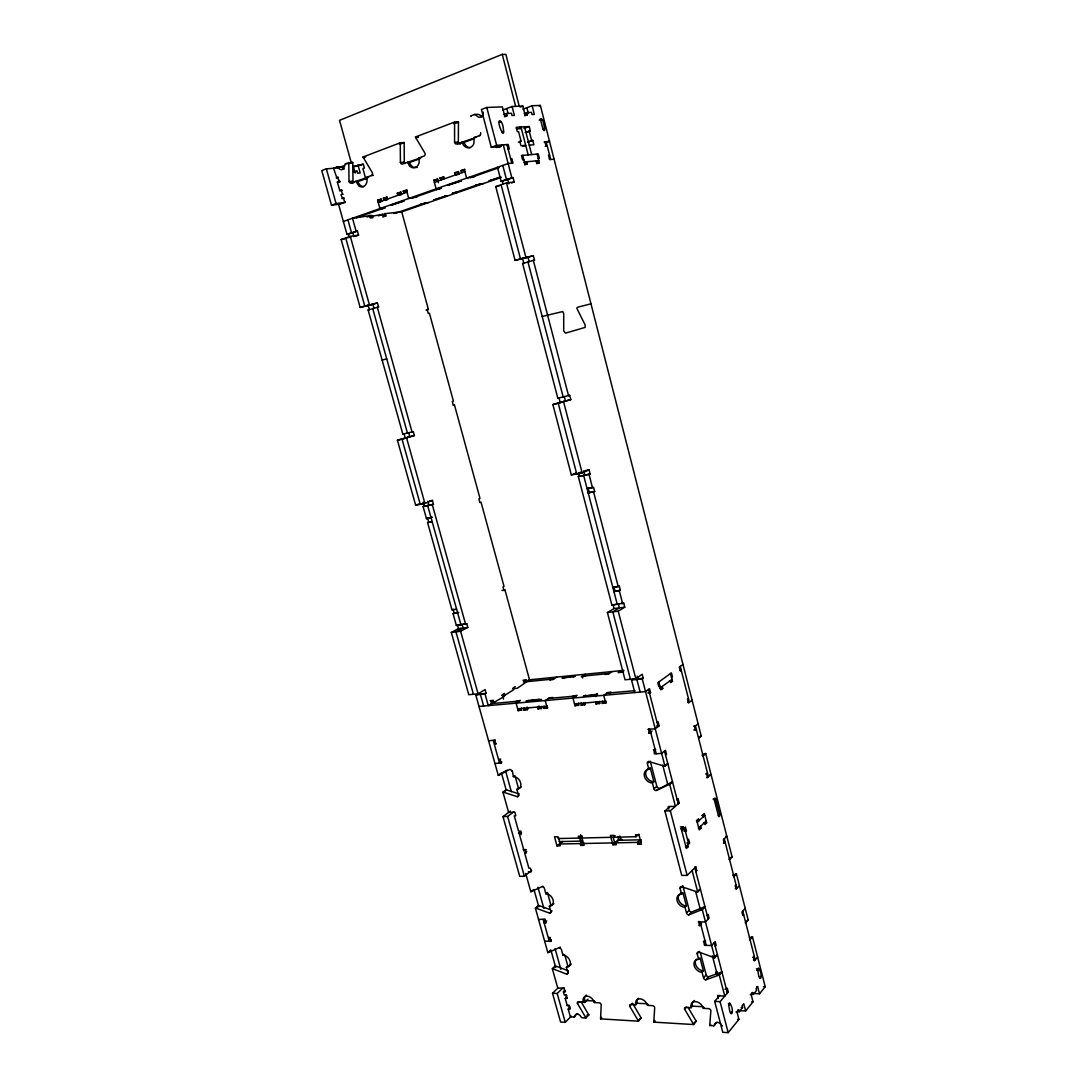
<?xml version="1.0" encoding="UTF-8"?>
<svg xmlns="http://www.w3.org/2000/svg" width="1087" height="1087" viewBox="0 0 1087 1087"><rect width="100%" height="100%" fill="white"/><g stroke="black" fill="none" stroke-linecap="round" stroke-linejoin="round"><path stroke-width="1.5" d="M474.72 137.872L456.88 143.919A2.296 1.807 84.4 0 1 454.57 142.343L454.597 122.057L415.438 136.989A2.269 1.753 83.8 0 0 415.669 137.587L425.044 153.308A2.256 1.753 83.2 0 1 423.971 156.093L418.998 157.928L419.161 162.493A7.894 6.087 82.7 0 1 409.568 165.998M454.597 122.057L458.442 122.029L458.361 142.071A2.296 1.807 84.5 0 0 460.657 143.633L457.505 143.864M632.485 1003.179L640.977 1017.636A2.011 1.427 47.3 0 1 641.181 1018.152L638.409 1021.182L600.649 1018.886A1.984 1.386 48.4 0 1 600.581 1018.397L601.233 1004.633A1.984 1.4 48.7 0 0 599.154 1002.798L594.344 1002.54A6.889 4.837 49.1 0 0 587.102 996.154A6.889 4.837 49.1 0 0 583.23 1001.942L578.501 1001.698A1.957 1.372 49.3 0 0 577.414 1003.342L585.703 1017.5A1.957 1.359 49 0 1 585.907 1017.989L588.774 1015.041A1.957 1.359 48.9 0 0 588.57 1014.538L580.988 1001.603M688.003 1007.309L696.006 1020.897A2.079 1.481 45.5 0 1 696.21 1021.413L693.56 1024.538L653.898 1022.133A2.038 1.44 46.7 0 1 653.83 1021.617L654.7 1007.527A2.038 1.454 47 0 0 652.54 1005.652L647.499 1005.38A7.093 5.055 47.4 0 0 639.971 998.831A7.093 5.055 47.4 0 0 635.813 1004.755L630.854 1004.483A2.011 1.427 47.7 0 0 629.686 1006.168L638.205 1020.679A2.011 1.427 47.4 0 1 638.409 1021.182M720.871 1024.049A4.226 3.044 44.6 0 0 717.107 1022.405A4.226 3.044 44.6 0 0 714.92 1024.633A2.106 1.522 44.8 0 1 713.561 1025.761L709.838 1025.53A2.106 1.508 44.8 0 1 709.77 1025.014L710.884 1010.57A2.106 1.522 45.1 0 0 708.629 1008.641L703.33 1008.356A7.31 5.286 45.5 0 0 695.517 1001.63A7.31 5.286 45.5 0 0 691.06 1007.703L685.843 1007.418A2.079 1.495 45.9 0 0 684.593 1009.144L693.357 1024.022A2.079 1.495 45.5 0 1 693.56 1024.538M483.212 112.138L483.117 112.831A4.701 3.709 86.2 0 1 480.563 117.097A4.701 3.709 86.2 0 1 476.459 115.371L474.951 114.407L470.712 115.915A2.337 1.848 85.9 0 0 470.956 116.526M719.798 995.352L714.689 1001.385L722.773 1032.31L728.181 1032.65L738.915 1019.334L737.013 1012.011L738.712 1009.932L737.815 1009.891M740.288 1010.72L745.628 1011.005L753.033 1001.82L751.185 994.605L752.815 992.608L753.277 994.401L750.628 994.279M754.242 993.545L759.5 993.79L765.207 986.724L752.476 936.845A2.038 1.535 44.1 0 0 752 936.912L749.446 937.85M736.497 1011.617L739.187 1011.766L742.543 1007.622L742.081 1005.801L743.753 1003.736L745.628 1011.005M753.277 994.401L756.525 990.406L756.063 988.613L757.666 986.643L759.5 993.79M730.899 1013.043L732.19 1011.467M759.799 977.784L760.995 976.33M713.561 1025.761L715.749 1023.125M728.888 1005.339L730.192 1003.777A1.59 0.747 -89.8 0 0 729.173 1003.179A1.59 0.747 -89.8 0 0 728.888 1005.339C730.287 1021.006 735.125 1011.318 730.192 1003.777L728.385 1003.695M709.838 1025.53L710.708 1024.47M714.689 1001.385L720.097 1001.657L728.249 991.969L727.285 988.273L725.07 989.238M757.639 957.049L754.419 960.867L753.495 957.28L754.31 956.329M693.791 1023.492L696.006 1020.897M718.317 998.532L718.031 995.244M703.33 1008.356L703.996 1007.581M719.254 974.659L721.455 972.118A2.12 1.563 44.9 0 1 721.945 972.063L719.309 975.107A2.12 1.563 45 0 0 718.82 975.161L705.776 979.822A2.106 1.549 45.5 0 1 703.52 977.906L702.066 972.349A7.364 5.435 45.8 0 1 694.158 965.636A7.364 5.435 45.8 0 1 698.656 959.359L700.001 957.864L703.398 970.84L702.066 972.349M749.976 939.25L752 936.912M691.06 1007.703L692.405 1006.154A7.296 5.286 45.5 0 1 693.126 1001.575M752.476 936.845L750.044 939.644A2.038 1.535 44.2 0 0 749.568 939.712M684.593 1009.144L686.386 1007.092M716.781 972.24L715.953 973.191A1.997 1.467 45.1 0 1 716.89 971.52M705.776 979.822L708.004 977.295M703.968 977.403L706.183 974.876L700.286 952.334M698.656 959.359L697.202 953.775A2.106 1.563 46 0 1 698.479 951.967L714.268 957.647L716.482 955.16M745.655 922.36L745.247 922.822A2.038 1.549 44.6 0 0 745.764 922.904L748.223 920.145L736.415 873.894A2.038 1.576 45.5 0 0 735.94 873.962L732.747 875.266M746.062 921.898L747.285 920.526M714.268 957.647A2.12 1.576 45.4 0 0 714.798 957.742L717.447 954.766M653.83 1021.617L654.741 1020.598M653.898 1022.133L654.809 1021.101M715.26 946.315L716.143 945.337L715.164 941.6L711.618 945.527L704.43 945.337L703.9 941.097M743.685 914.738L742.856 915.648L741.932 912.02L745.22 908.392M638.667 1020.163L640.977 1017.636M647.499 1005.38L648.178 1004.619M697.202 953.775L699.444 951.315M705.694 941.152L703.452 941.587M635.813 1004.755L637.213 1003.26A7.079 5.055 47.4 0 1 638.436 998.192M629.686 1006.168L632.009 1003.681M739.445 885.742L736.116 889.288L735.192 885.633L736.021 884.75M698.751 921.382L699.281 925.635L701.55 923.23M701.536 925.173L699.281 925.635M707.202 915.336L708.099 914.384L709.077 918.148L705.49 921.98L698.302 921.871M600.581 1018.397L601.532 1017.405M600.649 1018.886L601.6 1017.894M702.243 909.248L704.498 906.884A2.12 1.603 46.3 0 1 704.987 906.803L702.284 909.642A2.12 1.603 46.4 0 0 701.794 909.724L688.764 914.874A2.106 1.59 46.9 0 1 686.495 912.985L685.027 907.332A7.364 5.557 47.3 0 1 677.092 900.702A7.364 5.557 47.3 0 1 681.563 894.153L682.949 892.753L686.4 905.933L685.027 907.332M733.847 876.149L735.94 873.962M736.415 873.894L733.915 876.502A2.038 1.576 45.6 0 0 733.426 876.584M688.764 914.874L691.047 912.509M586.178 1016.997L588.57 1014.538M686.957 912.509L689.24 910.145L682.853 885.728M594.344 1002.54L595.065 1001.806M570.295 1006.942L568.202 1009.049L570.444 1017.052L574.208 1016.766M574.52 1016.44L576.124 1014.81M681.563 894.153L680.082 888.487A2.106 1.603 47.6 0 1 681.359 886.584L697.161 891.938L699.444 889.614M731.157 857.303L729.051 859.45A2.038 1.59 46.1 0 0 729.567 859.518L732.094 856.95L705.694 753.495A2.038 1.644 49.3 0 0 705.218 753.604L702.039 755.125M697.161 891.938A2.12 1.617 46.9 0 0 697.691 892.019L700.422 889.234M558.256 987.716L552.522 993.273L560.579 1022.025L565.254 1022.31L571.327 1016.155M580.254 1002.16L584.874 1002.404L588.013 999.225M583.23 1001.942L584.67 1000.488A6.875 4.837 49 0 1 586.45 995.094M568.202 1009.049L570.24 1008.654M577.414 1003.342L579.018 1001.725M566.83 995.352A1.481 0.815 -87.7 0 0 566.707 996.996L565.24 998.45L567.237 1005.611L567.727 1005.122M567.237 1005.611L569.289 1005.217M695.843 871.597L696.753 870.687L695.775 866.882L694.865 866.896M723.48 843.322L725.219 842.452L723.901 842.479M680.082 888.487L682.391 886.19M565.24 998.45L567.292 998.043M565.023 990.243L563.406 991.847L564.275 994.999L566.327 994.605M669.972 806.513L664.891 811.011L681.739 875.415L687.147 875.388L695.775 866.882M563.406 991.847L565.444 991.439M552.522 993.273L557.196 993.504L562.903 987.934M568.46 970.895L555.756 965.99A1.929 1.359 50.5 0 0 555.294 965.908L552.332 968.694L557.78 988.165L564.479 987.988M552.332 968.694A1.943 1.359 50.6 0 1 552.807 968.789L566.694 974.169A1.957 1.386 50.1 0 0 567.781 972.485L568.27 972.023M567.183 973.694L568.161 972.756M567.781 972.485L566.327 967.267L567.794 965.854A6.835 4.851 50.3 0 0 571.286 964.033M687.718 844.776L688.22 846.691L686.359 848.458L681.182 828.566L683.057 826.827L683.56 828.756L680.87 828.824M685.856 846.542L689.579 843.023L688.574 839.191L687.65 840.061M718.371 815.671L719.662 814.448L715.708 798.999A1.522 0.734 86.5 0 0 714.702 798.211A1.522 0.734 86.5 0 0 714.417 800.209L718.371 815.671A1.522 0.734 86.8 0 0 719.363 816.446A1.522 0.734 86.8 0 0 719.662 814.448M700.544 826.324L701.033 828.212L699.226 829.911L696.781 820.44L698.588 818.756L699.077 820.658L696.414 820.726M702.963 817.03L702.474 815.141L704.254 813.497L706.672 822.886L704.892 824.571L704.417 822.682M552.807 968.789L555.267 966.452M566.327 967.267A6.835 4.851 50.4 0 0 570.131 961.356A6.835 4.851 50.4 0 0 562.93 955.052L563.664 954.359M698.751 828.022L706.197 821.011M685.489 831.745L686.413 830.876L685.421 827.03L681.685 830.495M697.283 822.329L704.743 815.372L701.917 815.454M549.261 909.289L538.867 905.498A1.929 1.386 52 0 0 538.405 905.417L535.375 908.039L547.834 952.606A1.943 1.372 51 0 0 548.256 952.552L560.403 947.09M714.417 800.209L715.708 798.999L713.086 799.108M547.834 952.606L550.321 950.323M548.758 952.09L550.253 950.717M551.299 939.576L549.315 941.396L543.215 919.534M544.669 941.274L551.367 940.975M339.579 180.347L339.28 181.611M548.84 937.456L550.402 937.483M637.471 842.384L637.974 844.273L640.854 841.691L640.365 839.816L637.471 842.384L615.799 842.846L616.302 844.708L612.919 844.776L610.418 835.455L613.802 835.373L614.304 837.235L635.963 836.732L638.871 834.177M664.891 811.011L670.312 810.82L679.171 802.94L678.166 799.081L677.269 799.108M706.713 777.721L711.075 774.569L710.028 774.623M546.707 920.811L544.193 923.04L546.245 922.618M538.568 919.466L545.266 919.113M535.375 908.039A1.943 1.386 52.1 0 1 535.837 908.121L549.737 913.202A1.957 1.413 51.7 0 0 550.81 911.463L551.816 910.58M677.215 799.91L678.166 799.081M705.748 773.971L707.501 773.156M550.239 912.767L551.748 911.436M550.81 911.463L549.343 906.164L550.851 904.846A6.835 4.946 51.9 0 0 553.854 903.569M615.799 842.846L618.734 840.292L641.303 839.789M581.858 836.379L579.86 838.05L581.355 843.553L614.671 842.86L618.585 839.463L621.968 839.395L620.99 840.237L619.875 836.039M612.919 844.776L615.867 842.221M535.837 908.121L538.364 905.933M579.86 838.05L613.177 837.262L615.133 835.577M549.343 906.164A6.848 4.959 51.9 0 0 553.12 899.995A6.848 4.959 51.9 0 0 545.891 893.772L546.652 893.12M652.404 782.925L653.858 781.702L650.311 768.142L648.844 769.338A7.378 5.802 51.1 0 0 644.428 776.444A7.378 5.802 51.1 0 0 652.404 782.925L653.926 788.727A2.106 1.658 50.6 0 0 656.208 790.575L669.184 784.461L671.576 782.409M704.77 753.97L702.582 755.859A2.038 1.644 49.4 0 1 703.058 755.75L705.694 753.495M669.184 784.461A2.12 1.671 50.1 0 1 669.687 784.352L672.54 781.906A2.12 1.671 50 0 0 672.051 782.001L656.697 790.167M525.7 873.432L530.809 891.72A1.943 1.4 52.6 0 0 531.23 891.653L542.861 886.245M530.809 891.72L533.771 889.492M653.926 788.727L656.344 786.689M582.265 841.909L580.268 843.58L580.771 845.414L583.76 842.887M648.844 769.338L647.322 763.509A2.106 1.671 51.5 0 1 648.586 761.457L664.429 766.158A2.12 1.685 50.9 0 0 664.959 766.213L667.839 763.808A2.12 1.685 50.8 0 1 667.309 763.767L664.904 765.751M698.588 738.277L701.251 736.076L540.348 105.425L532.127 105.738L522.969 109.176M562.753 841.515L559.71 844.001L560.213 845.822L557.006 845.89L554.506 836.813L557.713 836.732L558.215 838.553L578.773 838.077L581.776 835.577M699.403 737.122L700.286 736.388M510.374 811.106L502.982 816.622L519.722 876.326L524.382 876.299L531.597 870.361M557.006 845.89L560.05 843.39L558.392 837.357M665.543 754.989L666.508 754.201L665.489 750.288L661.63 753.427L654.442 753.862L653.912 749.554M698.126 723.793L694.552 726.687L695.517 730.478L696.414 729.744L693.791 729.934M647.811 763.115L650.243 761.145L656.82 786.281A2.106 1.644 50.6 0 0 659.102 788.129M528.336 871.774L531.434 871.747L530.442 868.2L528.893 868.214L524.681 853.105L526.733 851.461M655.706 749.446L653.423 749.948M651.358 732.747L649.075 733.249L648.531 728.942M649.075 733.249L652.01 730.967M657.132 722.583L658.111 721.836L659.13 725.776L655.23 728.806L648.042 729.323M692.093 700.164L688.492 702.963L687.514 699.158L688.424 698.452M521.108 831.256L519.029 832.873L524.179 851.325M502.982 816.622L507.629 816.459L513.784 811.853M662.214 686.495L662.717 688.451L660.801 689.865L658.776 682.011M670.502 673.505L672.486 681.264L670.611 682.65L670.122 680.707M521.081 834.612L520.075 831.039L518.526 831.079L514.273 815.834L515.822 815.78L514.817 812.179L508.634 812.41L502.955 792.124A1.943 1.44 55.6 0 1 503.417 792.178L517.33 796.703L518.907 795.535M660.298 687.908L671.997 679.321M517.33 796.703A1.957 1.467 55.2 0 0 518.39 794.814L516.868 789.366L518.458 788.224A6.862 5.136 55.5 0 0 520.13 787.79M649.55 693.424L650.542 692.704L649.51 688.737L645.542 691.604L479 706.468M659.782 685.951L658.817 686.658L657.798 682.718L671.44 672.839L672.432 676.712L671.494 677.391M682.976 664.47L679.321 667.119L680.299 670.951L681.223 670.285L679.905 670.421M502.955 792.124L506.134 789.828A1.943 1.44 55.6 0 1 506.596 789.882L519.314 793.999M503.947 791.798L506.596 789.882M516.868 789.366A6.875 5.136 55.5 0 0 520.591 782.722A6.875 5.136 55.5 0 0 513.336 776.634L514.925 775.507M602.32 701.142L602.32 703.438L606.288 702.786M513.336 776.634L512.344 770.792M634.794 692.568L631.506 679.986L642.254 678.967L643.259 678.261L642.227 674.266L635.841 678.75L625.039 679.783L607.416 612.552L614.019 608.557L624.767 607.171L623.721 603.108L621.017 603.462M602.32 703.438L606.247 701.224M596.002 701.686L596.002 703.982L599.956 703.33M463.646 624.06L466.731 623.653L467.777 627.403L458.524 628.599L451.322 632.457L468.782 694.715L478.09 693.819L485.087 689.566L486.12 693.261L475.739 694.824L498.267 775.357L501.46 773.115M498.267 775.357A1.957 1.454 56.3 0 0 498.688 775.262L501.352 773.387M599.44 701.387L599.44 703.683M596.002 703.982L599.073 701.835M631.506 679.986L632.512 679.293M610.242 692.895L611.247 692.188L607.796 692.501L603.72 695.34L605.785 703.153M501.732 761.797L499.599 763.264L493.24 740.478M581.205 702.963L581.205 705.246L585.119 704.607M494.965 763.55L501.678 762.802M597.008 694.09L595.472 695.15L583.42 696.101L597.701 694.158L595.472 695.15L595.866 696.604M581.205 705.246L585.159 703.044M499.123 759.256L500.672 759.161M572.713 696.278L577.102 695.286L572.944 698.085L575.009 705.776L578.909 705.137M578.393 703.207L578.393 705.49M575.009 705.776L578.963 703.574M584.086 696.169L585.635 695.123M620.188 671.576L618.082 672.5L623.517 671.25M612.253 671.535L608.407 674.13L605.119 674.456L606.084 673.804M494.802 743.766L496.351 743.657M544.03 706.183L544.016 708.439L547.821 707.8M539.111 706.006L537.521 707.053L538.038 708.941L541.829 708.316M488.606 740.804L495.319 740.002M544.016 708.439L547.06 705.857M541.312 706.428L541.299 708.67M538.038 708.941L542.019 706.767M551.68 698.18L552.74 697.487L549.451 697.786L545.226 700.558L547.291 708.153M585.485 675.856L581.287 676.821L585.2 674.239M524.043 707.922L524.029 710.151L527.779 709.512M516.135 701.387L520.388 700.408L516.094 703.167L518.159 710.653L521.896 710.028M537.562 700.341C555.742 697.134 502.615 703.996 539.166 699.308M573.216 677.065L575.322 676.155L562.033 678.057L574.683 676.1M527.535 707.46L526.733 707.99L527.249 709.865M524.029 710.151L528.037 707.977M521.38 708.153L521.352 710.368M518.159 710.653L521.366 708.561M526.787 701.319L528.391 700.273M562.658 678.111L564.139 677.16M556.734 677.079L552.753 679.633L549.628 679.946L550.633 679.307M501.868 695.49L504.939 695.204L513.675 689.729L513.186 687.935L515.252 686.631M504.368 696.387L488.28 705.653L485.019 693.941L486.12 693.261M494.028 703.343L493.199 700.408L491.039 701.754L491.555 703.602M523.975 681.182L526.013 679.918L526.502 681.698M348.941 163.648L346.06 163.661M481.473 693.71L480.372 694.376L483.633 706.061M607.416 612.552L618.218 611.179L624.767 607.171M585.023 470.644L589.059 469.856L590.146 474.027L578.325 476.582L611.927 605.146L623.721 603.108M630.433 679.266L612.81 611.872L619.386 607.864L618.326 603.815L617.294 604.44L583.678 475.549L584.765 475.073L583.678 470.902M611.927 605.146L618.326 603.815M620.364 590.241L613.938 591.586L620.364 590.241L619.305 586.165L612.878 587.51L619.305 586.165M451.322 632.457L460.616 631.262L467.777 627.403M458.782 612.361L453.021 613.584L456.35 625.46L466.731 623.653M456.35 625.46L460.562 624.454M501.881 773.006L507.384 770.112M498.688 775.262L509.749 769.433A1.97 1.467 56 0 1 511.814 771.172M512.711 688.723L517.29 688.288L529.518 679.81L505.007 590.037L503.974 590.581L502.982 586.953L504.028 586.409L481.011 502.112L479.924 502.574L478.919 498.865L479.992 498.417L454.448 404.88L453.32 405.152M431.811 521.475L427.558 522.534L451.975 609.834L453.116 609.25L454.162 613M594.671 491.419L588.203 492.914L594.671 491.419L593.584 487.248L587.116 488.756L592.238 487.506M578.325 476.582L590.146 474.027M497.452 167.303L501.134 181.38L513.05 177.575L514.205 182.032L506.46 182.915L495.74 186.597L515.089 260.404L533.364 255.703L534.505 260.078L522.616 263.543L557.821 398.209L569.683 395.328L570.784 399.581L552.889 404.581L571.354 474.978L582.129 472.886L589.059 469.856M580.893 472.111L576.721 473.932L558.256 403.345L565.403 400.818L564.302 396.578L563.175 396.972L527.956 261.926L529.138 261.695L527.997 257.32L520.456 258.788L501.093 184.763M571.354 474.978L575.539 473.158M426.484 518.703L432.273 517.358L426.484 518.703L423.088 506.542L433.496 504.286L432.422 500.414L429.338 501.025M423.088 506.542L433.496 504.286M519.233 106.241L505.89 54.404L502.248 54.35L339.524 120.344L351.4 163.172M345.313 202.087L338.573 204.356L346.984 234.398L357.419 231.069L358.561 235.172L350.299 236.368L341.128 239.507L360.164 307.417L377.434 302.947L378.561 306.982L368.126 309.999L402.842 434.161L413.264 431.621L414.364 435.547L397.421 440.262L415.655 505.251L424.908 503.444L432.422 500.414M415.655 505.251L418.672 504.028M424.786 502.534L420.261 504.354L402.027 439.202L409.745 436.607L408.658 432.694L407.435 433.102L372.705 308.626L373.969 308.355L372.841 304.333L364.756 306.018L345.693 237.944L350.666 237.224M704.498 906.884L691.509 912.047A2.092 1.576 46.9 0 1 689.24 910.145M390.831 205.212L403.97 200.973L390.831 205.212L392.76 204.981M447.504 185.306L461.296 180.863L447.504 185.306L449.393 185.103M433.903 199.926L446.716 195.823L433.903 199.926L435.683 199.709M338.003 167.86L326.358 168.852L321.793 170.591L331.494 205.185L340.747 204.098M503.892 114.502L506.556 113.51L507.126 115.738L504.694 115.861L502.357 106.879L486.786 107.477L481.419 109.529L491.283 147.302L501.189 146.528M353.873 182.439A2.16 1.63 81 0 1 353.017 181.135L352.718 162.765A2.174 1.63 81.6 0 0 352.609 162.153L345.394 163.716L344.334 165.659A4.348 3.247 81.3 0 1 342.215 169.531A4.348 3.247 81.3 0 1 338.546 167.86L337.201 166.936L333.519 168.24L336.875 177.86M348.642 162.466A2.188 1.63 81.5 0 1 348.75 163.091L349.063 181.515A2.174 1.63 80.9 0 0 351.183 183.024L355.816 181.312L358.846 185.891A7.65 5.775 81.1 0 0 364.797 185.714A7.65 5.775 81.1 0 0 367.026 178.73L366.727 177.276L371.441 175.537A2.201 1.658 81.5 0 0 372.433 172.847L363.33 157.533A2.201 1.658 82 0 1 363.099 156.963L400.193 142.805L404.079 142.546A2.242 1.712 83.2 0 1 404.174 143.185L404.269 162.126A2.228 1.712 82.5 0 0 405.152 163.458M500.591 176.828L488.933 180.999L500.74 177.195M337.5 167.901L344.81 165.931M399.445 144.313L404.079 142.546M453.714 123.646L458.401 121.866M355.204 173.078L353.397 166.542L362.854 164.422M502.819 110.018L512.086 106.512L522.806 106.091L525.062 114.896L527.399 114.787L526.842 112.586L524.206 113.578M358.751 165.645L363.275 163.933L364.403 168.009L362.895 168.58L365.884 179.437M520.17 107.083L522.806 106.091M336.209 177.915L338.397 177.29M354.022 172.33L357.052 171.189L357.623 173.241L360.191 173.01L357.936 164.83M504.463 116.744L507.126 115.738M539.03 105.915L540.348 105.425M341.753 190.47L339.769 190.673L337.364 182.059L339.552 181.434M524.776 115.765L527.399 114.787M418.998 157.928L420.927 157.778L402.611 164.001A2.228 1.712 82.5 0 1 400.396 162.466L400.288 143.457A2.242 1.712 83.1 0 0 400.193 142.805M462.043 142.003L462.559 143.47A8.098 6.4 84.7 0 0 468.293 147.832A8.098 6.4 84.7 0 0 473.85 143.674L474.19 137.505L480.074 135.522M355.816 181.312L368.697 177.086L366.727 177.276M356.685 182.059L367.569 178.037M409.527 162.534L420.193 158.593M462.165 143.09L472.682 139.204M339.769 190.673L341.957 190.048M516.366 128.714L520.986 127.016L528.173 154.897M539.234 120.209C542.793 114.746 543.976 125.589 544.614 128.891A1.685 0.829 72.1 0 1 544.179 130.562A1.685 0.829 72.1 0 1 542.916 129L540.552 119.733M342.65 198.513L340.924 194.804L343.112 194.179M523.948 128.456L529.22 126.527L530.347 130.902L527.711 131.867M341.984 198.581L344.171 197.956M525.225 132.41L530.347 130.902M331.494 205.185L336.06 203.527L345.299 202.454M491.283 147.302L496.664 145.345L508.186 144.476L509.341 148.946L508.118 149.041M543.31 129.367L544.614 128.891L542.916 129M518.377 142.193L521.04 141.242L518.567 131.663L517.371 131.731L516.216 127.301L529.22 126.527M721.455 972.118L708.439 976.792A2.106 1.549 45.4 0 1 706.183 974.876M527.657 141.881L532.779 140.372L533.894 144.734L529.247 145.101M527.508 142.261L532.779 140.372M523.078 146.324L525.728 145.373L520.986 145.753L519.844 141.324L521.04 141.242M380.667 209.22L385.083 207.957L379.934 208.595L377.624 200.225L381.428 199.03M387.23 199.886L383.996 200.266L383.426 198.174L387.244 196.964M401.483 194.668L397.828 195.361L397.244 193.241L401.117 192.032M404.378 193.187L403.155 191.135L407.041 189.912M436.58 189.6L441.173 188.282L436.132 188.853L433.808 180.225L437.776 178.975M441.159 180.143L439.936 178.037L443.931 176.773M457.056 174.817L455.168 175.007L454.597 172.819L458.632 171.542M462.057 172.724L460.847 170.591L464.91 169.314M544.125 141.976L549.506 141.324L545.321 142.805M406.973 192.114L378.208 202.331L380.79 202.019M434.392 182.385L464.869 171.569M545.226 146.283L547.223 145.875M552.889 404.581L570.784 399.581M343.356 221.449L508.145 163.553L513.01 163.077L511.855 158.62L510.645 158.729M356.278 217.78L383.806 208.12M412.53 198.038L439.909 188.431M470.345 177.752L499.042 167.67M366.862 217.033L371.414 215.443L352.501 218.242L356.128 231.259M569.683 395.328L568.555 395.722L533.323 260.309L534.505 260.078M369.376 216.707L382.841 214.302L383.385 216.299L385.858 215.973L385.124 213.31M524.097 162.697L526.747 161.773L527.317 163.974L524.654 164.898M378.303 215.878L382.841 214.302M382.311 215.022L386.836 213.446L401.742 211.843L428.373 309.374L426.118 310.04M535.714 161.691L538.785 160.618L524.396 161.99M557.821 398.209L558.949 397.815L560.063 402.054M382.841 217.02L385.858 215.973M536.693 163.702L539.329 162.792L537.114 154.109M393.915 213.5L396.932 212.468M395.057 213.378L425.099 202.97M453.347 193.187L480.237 183.88M401.619 211.883L500.971 177.521M346.984 234.398L357.419 231.069M501.134 181.38L513.05 177.575M355.517 236.219L358.561 235.172M511.529 182.942L514.205 182.032M397.421 440.262L414.364 435.547M413.264 431.621L412.055 432.028L377.298 307.241L378.561 306.982M402.842 434.161L404.065 433.767L405.152 437.667M454.448 404.88L453.333 405.247L452.301 401.456L453.415 401.103L429.433 313.233L428.278 313.504L427.218 309.632L428.373 309.374M360.164 307.417L377.434 302.947M515.089 260.404L533.364 255.703M382.135 360.11L386.714 358.859M542.182 316.466L562.753 311.548L563.705 313.491L563.705 330.991L565.457 333.152L585.159 327.404L585.186 324.999L576.803 308.26L577.428 307.308L590.961 303.816M458.238 174.463L459.271 174.26M368.126 309.999L369.39 309.741L368.276 305.719M522.616 263.543L523.798 263.299L522.657 258.937M427.558 522.534L432.164 521.692M478.171 114.325L480.223 115.195A4.688 3.709 86.3 0 0 482.071 116.866M340.707 166.678L342.527 167.52A4.334 3.247 81.4 0 0 344.199 169.096M417.191 167.425L413.427 167.235A7.854 6.074 82.8 0 1 409.432 162.031M341.128 239.507L344.443 239.018M501.977 590.472L505.007 590.037M451.975 609.834L456.594 609.196M453.021 613.584L457.641 612.959M422.001 204.043L420.805 204.193L428.658 202.522M401.483 201.475L403.399 201.244M444.366 196.299L446.132 196.081M456.866 192.779L452.165 193.337L456.526 192.086M377.624 200.225L381.51 199.777M387.814 199.07L386.592 197.046M495.74 186.597L498.851 186.23M415.777 196.896L417.055 196.747L408.712 198.486L406.402 189.98M382.013 201.122L380.79 199.111M383.426 198.174L387.298 197.725M476.962 185.007L475.793 185.143L483.715 183.486M401.687 194.138L400.464 192.1M397.244 193.241L401.103 192.807M489.53 180.659L491.27 180.469M403.155 191.135L407 190.714M458.796 181.352L460.671 181.149M473.783 176.542L475.019 176.407L466.608 178.146L464.285 169.368M438.36 181.135L437.151 179.029M433.808 180.225L437.599 179.831L438.374 182.698M439.936 178.037L443.727 177.657M459.217 173.73L458.007 171.61M522.969 680.217L526.013 679.918M528.391 679.918L623.924 670.366M351.848 182.969L353.818 182.765M454.597 172.819L458.347 172.453M523.377 682.011L553.759 678.995M609.372 673.478L582.279 676.168L582.768 678.003M618.748 672.554L623.517 672.079M337.364 182.059L340.353 181.774M527.317 163.974L524.953 164.205L522.684 155.387M539.329 162.792L537.032 163.023L536.475 160.849M349.063 181.515L352.365 181.203M460.847 170.591L464.611 170.224M554.057 159.164L549.587 159.585L548.487 155.292L549.601 155.196M633.843 679.158L643.259 678.261M475.739 694.824L485.019 693.941M523.812 159.789L522.63 159.898L521.488 155.482L538.255 154.001L539.369 158.349L538.214 158.457M371.441 175.537L373.398 175.347M669.837 681.508L672.486 681.264M490.115 700.68L493.199 700.408M491.419 703.615L519.314 701.101M548.405 698.479L576.069 695.979M606.777 693.207L634.944 690.666M660.04 688.696L662.717 688.451M353.166 171.542L357.052 171.189M647.852 692.935L650.542 692.704M517.643 708.778L546.775 706.251M574.493 703.86L605.269 701.197M353.397 166.542L356.672 166.27M400.396 162.466L403.63 162.18M336.725 167.018L340.041 166.732M349.416 163.036L352.718 162.765M687.636 702.406L689.389 702.256L680.245 666.453M363.33 157.533L364.648 157.438M499.843 147.139L496.148 147.424L503.281 144.843L511.828 177.711M363.099 156.963L365.735 156.759M656.439 725.967L659.13 725.776M693.696 726.089L695.449 725.967L708.466 776.892M454.583 142.343L457.736 142.125M400.94 143.402L404.174 143.185M474.19 137.505L476.079 137.383M415.438 136.989L418.019 136.826M501.718 131.595L503.566 131.486C503.254 117.518 494.694 116.893 501.718 131.595A1.753 0.897 71.4 0 0 503.077 133.225A1.753 0.897 71.4 0 0 503.566 131.486M415.669 137.587L418.25 137.424M517.426 128.85L520.687 128.66M499.273 122.206L501.134 122.111M540.619 119.991L542.318 119.91M455.331 122.682L458.497 122.518M474.408 114.502L477.546 114.366M506.556 113.51L511.406 113.293L511.977 115.521L514.382 115.399L512.086 106.512M526.842 112.586L531.489 112.382L532.059 114.556L534.369 114.448L532.127 105.738M678.274 802.98L679.171 802.94M704.023 822.968L706.672 822.886M680.367 826.908L683.057 826.827M681.617 827.968L684.497 827.9L688.642 843.892M698.37 828.294L701.033 828.212M518.513 833.131L521.611 833.05M683.723 830.944L686.413 830.876M725.763 836.283L726.809 836.256L723.426 839.612L724.363 843.295M559.166 841.596L581.694 841.093M559.71 844.001L580.268 843.58M686.889 843.077L689.579 843.023M580.771 845.414L584.045 845.346L581.545 836.161L578.27 836.229L578.773 838.077M637.974 844.273L641.439 844.205L638.925 834.762L635.46 834.843L635.963 836.732M523.146 849.735L526.244 849.681M685.53 846.746L688.22 846.691M524.681 853.105L526.23 853.078L525.238 849.518M695.857 870.701L696.753 870.687M735.192 888.392L736.959 888.392L724.268 838.77M752.625 957.253L753.495 957.28M753.468 959.862L755.22 959.916L742.761 911.11M756.47 968.802L759.093 968.897C763.726 976.289 759.269 985.379 757.897 970.351A1.522 0.693 89.3 0 1 758.155 968.286A1.522 0.693 89.3 0 1 759.093 968.897L757.897 970.351L756.579 970.297M763.454 986.643L765.207 986.724M756.797 986.602L757.666 986.643M751.932 992.567L752.815 992.608M727.352 991.928L728.249 991.969M750.302 994.564L751.185 994.605M717.597 995.76L724.784 996.1L719.309 975.107M751.715 1001.752L753.033 1001.82M741.212 1007.554L742.543 1007.622M584.67 1000.488L594.548 1001.005M637.213 1003.26L647.58 1003.804M692.405 1006.154L703.289 1006.739M736.116 1011.97L737.013 1012.011M737.57 1019.266L738.915 1019.334M587.116 1014.932L588.774 1015.041M585.907 1017.989L582.578 1017.799A1.957 1.359 49.1 0 1 580.784 1016.549A3.9 2.717 49.2 0 0 577.183 1014.076A3.9 2.717 49.2 0 0 574.874 1016.196A1.943 1.359 49.3 0 1 573.719 1017.255M470.06 147.683L468.076 147.207A8.098 6.4 84.8 0 1 463.932 141.867M409.595 166.012L407.489 162.194M337.731 177.344L338.899 181.488M341.304 190.116L342.446 194.247M343.506 198.038L344.661 202.155M494.789 740.356L495.808 744.024M500.129 759.528L501.148 763.169M544.764 919.548L545.742 923.067M549.9 937.945L550.878 941.437M563.99 988.463L564.955 991.915M565.838 995.081L566.803 998.532M568.8 1005.692L569.765 1009.144M353.982 236.735L352.84 232.645L351.536 232.835L347.922 219.846M427.802 501.324L428.876 505.17L427.694 505.659L460.97 624.862L462.097 624.251L463.144 628.001L455.956 631.86L473.429 694.267M501.406 772.898L506.284 790.358M534.233 890.484L538.785 906.789M550.851 949.997L555.756 967.539M350.299 236.368L369.363 304.618M406.66 438.143L424.908 503.444M460.616 631.262L478.09 693.819M348.288 234.208L349.049 236.939M423.196 502.221L424.27 506.066M427.667 518.214L428.74 522.045M457.478 624.862L458.524 628.599M326.358 168.852L336.06 203.527M507.629 816.459L524.382 876.299M557.196 993.504L565.254 1022.31M515.32 776.92L518.458 788.224M547.413 892.468L550.851 904.846M564.778 955.025L567.794 965.854M545.891 893.772L544.41 888.446A1.957 1.413 52.3 0 0 542.359 886.679M562.93 955.052L561.476 949.807A1.957 1.386 50.7 0 0 559.425 948.013M342.065 166.162L342.948 169.327M432.313 504.762L465.603 624.251M505.591 771.05L511.352 791.73M537.956 887.223L543.88 908.46M555.049 948.543L560.838 969.305M372.406 215.647L372.963 217.672L370.436 218.011L369.689 215.308M504.939 695.204L504.436 693.384L502.316 694.715L503.526 699.077M584.127 999.7L584.874 1002.404M526.978 707.121L527.236 708.045M580.594 834.802L581.341 837.533M579.969 837.004L581.097 841.107M613.177 837.262L614.671 842.86M443.306 176.841L443.89 179.015M584.086 703.031L584.602 704.96M617.837 836.677L618.585 839.463M486.786 107.477L496.664 145.345M506.46 182.915L525.836 257.157M563.664 402.108L582.129 472.886M618.218 611.179L635.841 678.75M670.312 810.82L687.147 875.388M720.097 1001.657L728.181 1032.65M668.872 809.149L668.206 806.568L675.394 806.296L669.687 784.352M502.357 181.244L503.132 184.206M578.692 473.334L579.412 476.106M612.973 604.521L614.019 608.557M506.963 144.571L511.8 163.199M648.518 689.443L658.151 726.524M664.537 751.076L678.22 803.782M694.851 867.793L708.181 919.099M714.281 942.578L727.38 993.002M589.059 474.516L592.497 487.75M593.584 491.922L618.272 586.763M619.332 590.852L622.688 603.733M642.254 678.967L664.959 766.213M692.093 870.51L697.691 892.019M702.284 909.642L714.798 957.742M662.717 765.071L667.798 784.61M695.653 891.557L700.177 908.936M712.352 955.704L717.325 974.767M508.852 183.866L507.683 179.409L506.474 179.545L502.792 165.428M588.203 488.253L589.29 492.411M613.924 586.912L614.984 590.975M637.172 676.114L637.865 678.777L636.873 679.484L640.161 692.079M649.836 729.187L656.235 753.753M700.096 921.898L706.224 945.391M524.532 126.812L531.679 154.585M502.248 54.35L515.659 106.377M506.787 108.51L507.928 112.953M738.712 1009.932L739.187 1011.766M544.995 141.663L546.095 145.971M706.632 773.93L707.583 777.681M526.882 107.708L528.377 113.496M529.179 130.983L531.611 140.454M546.122 141.582L550.701 159.49M480.617 132.668L480.712 133.538A2.337 1.848 85.3 0 1 479.449 135.562M717.107 1022.323A2.092 1.508 44.7 0 1 716.184 1022.595M722.515 1025.965A2.12 1.522 44.5 0 1 721.999 1025.544M577.659 1013.695A1.943 1.345 49.3 0 1 576.613 1014.32M693.751 1000.964A7.296 5.286 45.5 0 1 694.511 1000.516M703.398 970.84A7.351 5.421 45.8 0 1 696.4 966.261A7.351 5.421 45.8 0 1 696.55 959.114M686.4 905.933A7.351 5.557 47.3 0 1 679.375 901.449A7.351 5.557 47.3 0 1 679.511 894.139M681.033 893.106A7.351 5.557 47.3 0 1 681.957 892.848M521.447 786.716A6.862 5.136 55.5 0 1 520.85 787.328M653.858 781.702A7.364 5.788 51.1 0 1 646.52 776.892A7.364 5.788 51.1 0 1 647.567 769.12M648.382 768.618A7.364 5.788 51.1 0 1 650.311 768.142M701.251 736.076A2.038 1.644 50.1 0 1 700.735 736.021M732.094 856.95A2.038 1.59 46.1 0 1 731.565 856.869M748.223 920.145A2.038 1.549 44.5 0 1 747.693 920.064M363.466 186.679A7.623 5.748 81.1 0 1 357.8 181.121"/></g></svg>
